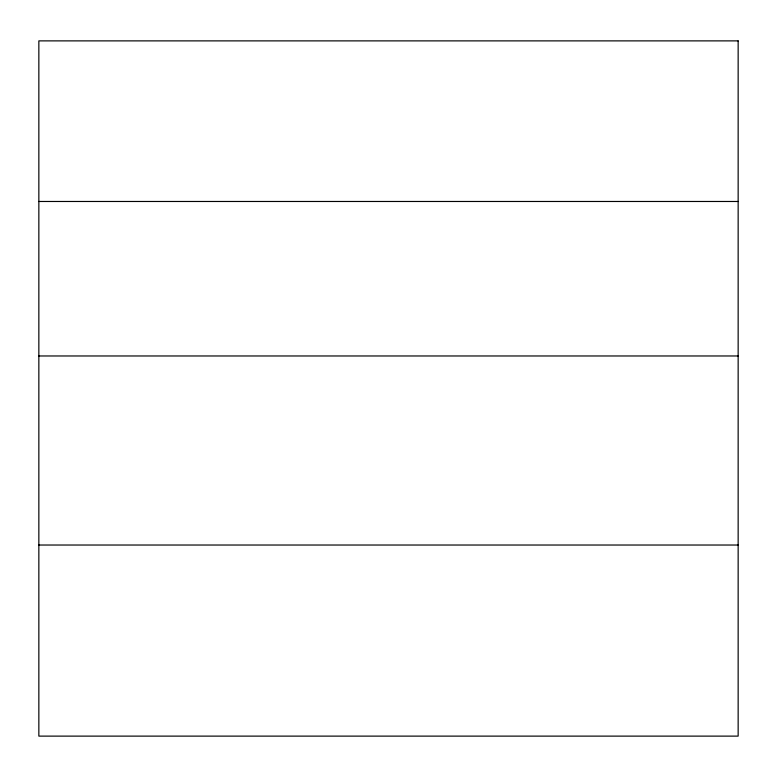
<?xml version="1.0" encoding="UTF-8"?>
<svg xmlns="http://www.w3.org/2000/svg" width="777" height="777" viewBox="0 0 777 777"><rect width="100%" height="100%" fill="white"/><g stroke="black" fill="none" stroke-linecap="round" stroke-linejoin="round"><path stroke-width="1.17" d="M38.85 201.476L738.15 201.476M38.85 355.973L738.15 355.973M38.85 545.027L738.15 545.027M738.15 40.88L38.85 40.88L38.85 736.12L738.15 736.12L738.15 40.88"/></g></svg>
